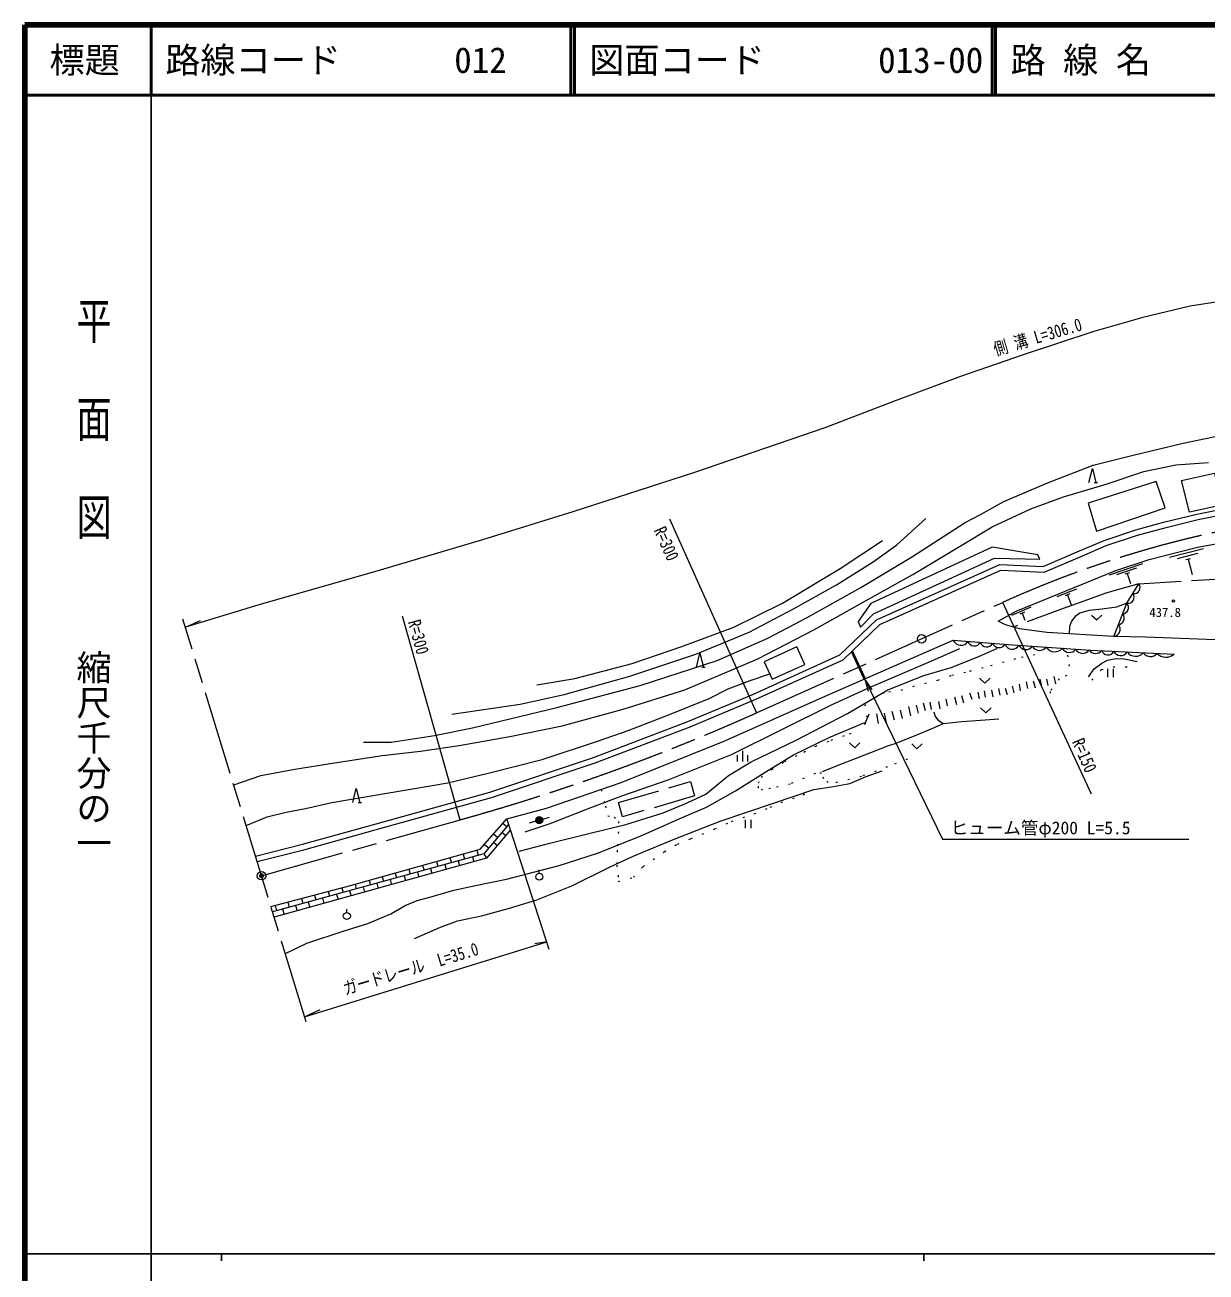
# Model space of a CAD drawing. Units: millimetres, scale not verified. Extents: x 40000 to 680000, y 20000 to 380000.
# Drawn here: x 40000 to 208220, y 202409 to 380000 of the extents above; entities that cross this region are included whole.
import ezdxf
from ezdxf.enums import TextEntityAlignment as Align

# ---------------------------------------------------------------- set-up
doc = ezdxf.new("R2010")
doc.units = ezdxf.units.MM
doc.header["$LTSCALE"] = 1000
doc.header["$PDMODE"] = 32
doc.header["$PDSIZE"] = 500
for name, pattern in [('CHAIN', [18.5, 12, -1.5, 3.5, -1.5]), ('DASHED', [7.5, 6, -1.5]), ('DOTTED', [1.75, 0.25, -1.5])]:
    doc.linetypes.add(name, pattern=pattern)
for name, color, linetype, lineweight in [('M-BGD', 7, 'Continuous', 13), ('M-BMK', 2, 'CHAIN', 13), ('M-BMK-SRVR', 3, 'Continuous', 13), ('M-STR-HTXT', 7, 'Continuous', 13), ('M-TTL', 2, 'Continuous', 140), ('M-TTL-BAND', 7, 'Continuous', 25), ('M-TTL-LINE', 7, 'Continuous', 50)]:
    doc.layers.add(name, color=color, linetype=linetype, lineweight=lineweight)
doc.layers.add('M-OTRS', color=6, linetype='Continuous')
doc.layers.add('M-TTL-TXT', color=7, linetype='Continuous')
doc.styles.add('@ＭＳ ゴシック', font='')
doc.styles.add('ＭＳ ゴシック', font='')
doc.styles.get('@ＭＳ ゴシック').set_extended_font_data('@MS Gothic')
doc.styles.get('ＭＳ ゴシック').set_extended_font_data('MS Gothic')

# ---------------------------------------------------------------- blocks, each defined once
blk = doc.blocks.new('open_arrow')
at = {"color": 0, "linetype": 'Continuous', "lineweight": -2}
blk.add_lwpolyline([(7.5, 1.25), (0, 0), (7.5, -1.25)], dxfattribs=at)

msp = doc.modelspace()

# ---------------------------------------------------------------- hatches: boundary and pattern name
at = {"layer": 'M-BGD'}
msp.add_hatch(color=256, dxfattribs=at).paths.add_polyline_path([(112773, 266621, -1), (113733, 266898, -0.41421), (113392, 266279, -0.41421)])

# ---------------------------------------------------------------- linework, layer by layer
for p, q in [((192276, 314829), (192776, 314829)), ((207874, 305401), (203031, 304156)), ((207017, 304716), (204112, 303970)), ((206015, 303994), (205337, 303820)), ((205676, 303907), (206236, 301728)), ((199162, 303239), (194417, 301662)), ((198308, 302639), (195461, 301693)), ((197311, 301992), (196647, 301771)), ((196979, 301881), (197452, 300458)), ((189763, 299664), (186969, 298573)), ((188801, 298966), (188149, 298711)), ((188475, 298839), (189020, 297441)), ((183286, 297082), (180520, 295921)), ((182342, 296361), (181697, 296090)), ((182019, 296225), (182424, 295231)), ((136384, 288535), (136884, 288535)), ((194180, 288304), (194180, 287104)), ((194980, 288304), (194980, 287104)), ((181603, 286116), (181734, 285155)), ((182600, 286435), (182799, 285491)), ((183596, 286605), (183903, 285588)), ((184524, 286845), (184752, 285996)), ((185494, 286845), (185677, 285939)), ((186545, 287222), (186797, 286150)), ((172404, 284301), (172658, 283210)), ((173378, 284488), (173655, 283448)), ((174538, 284912), (174877, 283974)), ((175693, 284979), (175920, 284049)), ((176595, 285171), (176760, 284275)), ((177656, 285279), (177838, 284338)), ((178649, 285495), (178865, 284582)), ((179616, 285575), (179907, 284659)), ((180624, 285836), (180851, 284910)), ((164643, 282433), (164917, 281237)), ((165840, 282924), (166129, 281626)), ((166951, 283140), (167211, 282001)), ((167949, 283444), (168209, 282363)), ((168887, 283545), (169075, 282536)), ((170099, 283675), (170301, 282594)), ((171142, 283967), (171346, 283023)), ((160184, 281871), (159593, 280357)), ((161266, 281886), (161541, 280545)), ((162377, 282001), (162651, 280689)), ((163459, 282260), (163791, 281064)), ((141477, 275118), (141477, 276018)), ((142227, 275118), (142227, 276618)), ((142977, 275118), (142977, 276018)), ((87445, 269288), (87945, 269288)), ((109167, 265371), (108649, 266971)), ((112773, 266621), (111812, 266343)), ((113733, 266898), (114694, 267175)), ((142594, 266830), (142594, 265630)), ((143394, 266830), (143394, 265630)), ((106746, 264796), (107311, 264321)), ((107919, 265044), (108484, 264565)), ((108080, 266320), (108614, 265872)), ((105452, 263317), (106047, 262817)), ((106728, 263627), (107288, 263153)), ((100538, 261415), (100733, 260705)), ((102391, 261934), (102588, 261216)), ((103736, 261533), (103931, 260829)), ((104358, 262485), (104558, 261760)), ((105341, 261975), (105744, 261333)), ((94691, 259777), (94880, 259091)), ((95887, 259368), (96087, 258650)), ((96645, 260324), (96836, 259630)), ((97775, 259889), (97973, 259174)), ((98605, 260873), (98799, 260171)), ((99800, 260447), (99997, 259736)), ((101715, 260975), (101911, 260268)), ((113258, 259201), (113258, 259701)), ((87010, 257626), (87191, 256970)), ((89017, 258188), (89200, 257524)), ((90122, 257778), (90325, 257050)), ((90892, 258713), (91077, 258042)), ((92011, 258299), (92212, 257574)), ((92714, 259223), (92901, 258545)), ((93999, 258848), (94199, 258126)), ((81231, 256084), (81425, 255380)), ((83208, 256609), (83397, 255924)), ((84383, 256196), (84588, 255456)), ((85140, 257121), (85324, 256455)), ((86238, 256707), (86442, 255971)), ((88178, 257242), (88381, 256510)), ((75634, 254601), (75843, 253841)), ((76706, 254079), (76916, 253325)), ((77420, 255074), (77625, 254332)), ((78541, 254584), (78749, 253834)), ((79388, 255596), (79587, 254873)), ((80355, 255085), (80562, 254338)), ((82367, 255640), (82574, 254896)), ((85844, 253601), (85844, 254101))]:
    msp.add_line(p, q, dxfattribs=at)
at = {"layer": 'M-BGD', "linetype": 'DASHED'}
for p, q in [((159522, 286824), (157702, 290728)), ((159705, 286904), (157855, 290875))]:
    msp.add_line(p, q, dxfattribs=at)
at = {"layer": 'M-BGD'}
for points in [[(88207, 277859), (92149, 277859), (98309, 278813), (103760, 279890), (115744, 282785), (127606, 285929), (138600, 289498), (145816, 292675), (151421, 295599), (159065, 299885), (166431, 304322), (173922, 309161), (176078, 310300), (179404, 312146), (185539, 314739), (192129, 317293), (198042, 318801), (204946, 320437), (213600, 322252)], [(69730, 271793), (73608, 273102), (78447, 274001), (83814, 274869), (90887, 275954), (96324, 276579), (101846, 277385), (109049, 278660), (116525, 280210), (125190, 282575), (134001, 285334), (144401, 289743), (152348, 293840), (160135, 298242), (166471, 301751), (172861, 305595), (177739, 308550), (183261, 311092), (187917, 312801), (193998, 314599), (199373, 316433), (203902, 317363), (208587, 317674)], [(72833, 261655), (79523, 263320), (90870, 266470), (106230, 270737), (120964, 275662), (134430, 280788), (143762, 284725), (156081, 290282), (161303, 295291), (178857, 303171), (185018, 302887), (190209, 305095), (193699, 306601), (198206, 308123), (202346, 309223), (206903, 310335), (210486, 311068), (216303, 312104), (221091, 312645), (232152, 313539), (265200, 316345)], [(191526, 314829), (192026, 316829), (192526, 314829)], [(73067, 260889), (79727, 262547), (91084, 265699), (106464, 269972), (121233, 274909), (134728, 280046), (144082, 283991), (156535, 289609), (161757, 294618), (179011, 302363), (185164, 302080), (190524, 304360), (193986, 305853), (198437, 307356), (202544, 308448), (207078, 309554), (210637, 310283), (216418, 311312), (221168, 311849), (232218, 312742), (265817, 315595)], [(100787, 281857), (110550, 283290), (116803, 284670), (126170, 287281), (135553, 290408), (143135, 293518), (149450, 296860), (155589, 300255), (160827, 303558), (164165, 305953), (168307, 309729)], [(209531, 292446), (199606, 292795), (195092, 292925), (185553, 293497), (181628, 294008), (179632, 294562), (178596, 295084), (181162, 296502), (195373, 302296), (200112, 303871), (206994, 305640), (216965, 307433)], [(112903, 286043), (118321, 286913), (126497, 289088), (133561, 291506), (140963, 294261), (147881, 297646), (156105, 302577), (162153, 306589)], [(195092, 292925), (196952, 297654), (198667, 300413)], [(196952, 297654), (195469, 297084), (193400, 296816), (191506, 296623), (190256, 296225), (189573, 295763), (189037, 295089), (188788, 294341), (188725, 293306)], [(191890, 295970), (192640, 295270), (193390, 295970)], [(75040, 254443), (86370, 257447), (104843, 262620), (108649, 266971), (114304, 268477), (124894, 272114), (139659, 278061), (153566, 284215), (172222, 292385), (180673, 291726), (191772, 290982), (203660, 290378)], [(110386, 262333), (114741, 263471), (120502, 264910), (125593, 266149), (130885, 267789), (134301, 269228), (136983, 270470), (140199, 273114), (143448, 275055), (149852, 278147), (157154, 281963), (162919, 285314), (168010, 287356), (171896, 288494), (175848, 290067), (178528, 291239)], [(111236, 265107), (114790, 266290), (120756, 268614), (125164, 270280), (131623, 272501), (140645, 276107), (154950, 283239), (160282, 285661), (168937, 289353), (173157, 291208)], [(135634, 288535), (136134, 290535), (136634, 288535)], [(191466, 287182), (192292, 288321), (193384, 289135), (194191, 289539), (195132, 289725), (196301, 289797), (198411, 289342)], [(71497, 266017), (74506, 267257), (77193, 267913), (79943, 268412), (83725, 269256), (89037, 270161), (94917, 271162), (100229, 272068), (105953, 273475), (113672, 275411), (121678, 278070), (125907, 279545), (131782, 281825), (137438, 284104), (140156, 285447), (143281, 286665), (146092, 287584)], [(175958, 286964), (176708, 286264), (177458, 286964)], [(176103, 282767), (176853, 282067), (177603, 282767)], [(77087, 247754), (80170, 249224), (85332, 250954), (88826, 252055), (92100, 253439), (94146, 254603), (95877, 255326), (97672, 255798), (101103, 256805), (104156, 257465), (108595, 258378), (116097, 260302), (121543, 262064), (127626, 264462), (133513, 267073), (137070, 268614), (141193, 270942), (145668, 273717), (149477, 276076), (154613, 278571), (159618, 280647)], [(157427, 277754), (158177, 277054), (158927, 277754)], [(166294, 277625), (167044, 276925), (167794, 277625)], [(95462, 249906), (99175, 251511), (101584, 252414), (105046, 253116), (109010, 254219), (112924, 255422), (117891, 257428), (123361, 260136), (126522, 261590), (128579, 262442), (132443, 264047), (139017, 266604), (146601, 269168), (152371, 271124), (154893, 271508), (157475, 271980), (159804, 272955), (162102, 273773)], [(86695, 269288), (87195, 271288), (87695, 269288)], [(108896, 266208), (105341, 261975), (75272, 253683)], [(109167, 265371), (105744, 261333), (75502, 252932)]]:
    msp.add_lwpolyline(points, dxfattribs=at)
at = {"layer": 'M-BGD', "linetype": 'DASHED'}
for points in [[(204704, 315132), (209408, 316167), (210404, 311634), (205851, 310633)], [(134769, 272268), (135369, 270205), (125112, 267225), (124524, 269251)]]:
    msp.add_lwpolyline(points, close=True, dxfattribs=at)
at = {"layer": 'M-BGD'}
for points in [[(191433, 311899), (192635, 307916), (202410, 311259), (201130, 315000)], [(158985, 294246), (160875, 296156), (178075, 304088), (184557, 303936), (184260, 304529), (177779, 305615), (160459, 297618), (158660, 295044)], [(146441, 286818), (151067, 288928), (149928, 291427), (145301, 289317)]]:
    msp.add_lwpolyline(points, close=True, dxfattribs=at)
at = {"layer": 'M-BGD', "linetype": 'DASHED'}
for points in [[(198667, 300413), (217726, 301576), (222097, 307967)], [(198667, 300413), (194072, 299127), (188373, 297080), (180769, 294246)], [(178729, 281127), (173500, 280774), (170791, 280492), (170149, 280914), (169617, 281634), (169508, 282151)], [(170791, 280492), (169257, 279819), (166971, 278880), (164036, 277692), (162829, 277300), (160450, 276357), (158703, 275660), (155556, 274471), (153524, 273647)]]:
    msp.add_lwpolyline(points, dxfattribs=at)
at = {"layer": 'M-BGD', "linetype": 'DOTTED'}
for points in [[(162124, 284852), (163047, 285041), (164786, 285284), (166456, 285810), (170004, 286709), (172024, 287403), (174549, 287992), (177524, 288780), (181911, 289987), (183831, 290366)], [(188506, 290265), (188710, 288936), (188402, 287372), (187306, 286878), (186022, 285100), (186080, 284251)], [(191986, 286711), (193341, 288216), (194971, 288587), (196980, 288589)], [(159990, 281374), (159572, 283024), (160242, 283758)], [(165713, 275442), (162869, 274350), (159139, 272991), (155728, 272142), (154410, 272129), (153795, 272646), (153439, 273431), (152573, 273423), (148980, 271909), (146184, 271276), (145110, 271030), (144463, 271327), (144463, 272052), (144838, 272854), (146334, 273966), (148171, 275095), (150929, 276454), (152621, 277287), (154835, 278171), (157440, 279033), (158976, 279827)], [(122063, 271142), (122683, 268770), (122999, 267390), (123927, 267172), (124546, 266592), (124514, 265088), (124353, 262473), (124291, 260355), (124473, 258908), (124498, 258039), (126658, 258622), (128036, 260136), (131049, 262269), (132935, 263360), (134842, 264134), (138259, 265508), (140622, 266559), (143861, 267674), (146125, 268607), (147716, 269281), (150821, 270384), (152371, 271124)]]:
    msp.add_lwpolyline(points, dxfattribs=at)
at = {"layer": 'M-BGD'}
for centre, radius in [((203566, 297969), 150), ((113253, 266759), 500), ((113258, 258701), 500), ((85844, 253101), 500)]:
    msp.add_circle(centre, radius, dxfattribs=at)
for centre, radius, start, end in [((197944, 299906), 883, 261.22034, 35.03992), ((197099, 298519), 877, 260.33136, 35.92891), ((196263, 297047), 918, 275.6653, 41.40362), ((195626, 295533), 943, 277.4978, 39.57112), ((194980, 293934), 1016, 276.31661, 40.75231), ((173307, 292843), 1178, 202.88082, 328.20114), ((175229, 292568), 984, 200.55593, 330.52603), ((176970, 292337), 920, 195.94237, 335.13959), ((178747, 292374), 1033, 204.25049, 326.83147), ((180622, 292172), 1074, 199.78285, 331.87086), ((182550, 292134), 1087, 205.48492, 326.84662), ((184516, 292165), 1227, 210.66172, 321.66981), ((186671, 292133), 1398, 211.4586, 320.87295), ((188747, 291746), 1108, 206.51448, 325.81706), ((190656, 291618), 1108, 206.51448, 325.81706), ((192499, 291633), 1124, 214.56487, 319.41293), ((194235, 291230), 941, 200.40325, 333.78215), ((196062, 291297), 1095, 206.14118, 328.04422), ((198181, 291529), 1441, 214.2901, 319.89529), ((200300, 291277), 1222, 213.63739, 320.54801), ((202518, 291736), 1774, 224.1114, 310.074)]:
    msp.add_arc(centre, radius, start, end, dxfattribs=at)
at = {"layer": 'M-BMK'}
for p, q in [((144276, 282075), (179252, 297760)), ((80058, 238047), (62510, 295383)), ((73693, 258843), (101829, 266771))]:
    msp.add_line(p, q, dxfattribs=at)
for centre, radius, start, end in [((241118, 161113), 150000, 95.85365, 114.35833), ((21592, 555842), 300000, 285.51287, 294.13872)]:
    msp.add_arc(centre, radius, start, end, dxfattribs=at)
at = {"layer": 'M-BMK-SRVR'}
for centre in [(167706, 292582), (73693, 258843)]:
    msp.add_circle(centre, 600, dxfattribs=at)
at = {"layer": 'M-OTRS'}
msp.add_point((73693, 258843), dxfattribs=at)
at = {"layer": 'M-STR-HTXT'}
for p, q in [((131800, 309687), (144181, 282032)), ((191881, 270453), (179252, 297760)), ((62863, 294230), (64981, 295207)), ((93728, 295863), (101918, 266797)), ((114682, 248336), (109167, 265371)), ((79835, 238773), (114328, 249429)), ((114328, 249429), (112599, 249149)), ((79835, 238773), (82047, 239788))]:
    msp.add_line(p, q, dxfattribs=at)
for points in [[(215730, 341470), (205952, 339937), (199195, 338344), (192254, 336368), (182158, 333027), (173240, 329931), (163694, 326361), (153919, 322623), (135343, 316253), (118037, 310667), (105171, 306668), (90609, 302357), (73163, 297383), (62863, 294230)], [(159601, 286858), (170678, 264040), (205775, 264040)]]:
    msp.add_lwpolyline(points, dxfattribs=at)
at = {"layer": 'M-TTL'}
for p, q in [((40000, 380000), (40000, 20000)), ((680000, 380000), (40000, 380000))]:
    msp.add_line(p, q, dxfattribs=at)
at = {"layer": 'M-TTL-BAND'}
for p, q in [((58000, 370000), (58000, 20000)), ((40000, 205000), (579000, 205000)), ((68000, 205000), (68000, 204000)), ((168000, 205000), (168000, 204000))]:
    msp.add_line(p, q, dxfattribs=at)
at = {"layer": 'M-TTL-LINE'}
for p, q in [((58000, 380000), (58000, 370000)), ((117750, 380000), (117750, 370000)), ((118250, 380000), (118250, 370000)), ((177750, 380000), (177750, 370000)), ((178250, 380000), (178250, 370000)), ((40000, 370000), (680000, 370000))]:
    msp.add_line(p, q, dxfattribs=at)

# ---------------------------------------------------------------- block references
at = {"layer": 'M-STR-HTXT', "xscale": 240, "yscale": 240, "rotation": 295.9}
msp.add_blockref('open_arrow', (159601, 286858), dxfattribs=at)

# ---------------------------------------------------------------- texts
at = {"layer": 'M-BGD', "style": 'ＭＳ ゴシック'}
msp.add_text('437.8', height=1320, dxfattribs=at).set_placement((200145, 296349), align=Align.MIDDLE_LEFT)
at = {"layer": 'M-STR-HTXT', "style": 'ＭＳ ゴシック', "width": 0.8}
for s, rotation, p in [('側 溝 L=306.0', 16.402, (184639, 334190)), ('ガードレール\u3000L=35.0', 16.833, (95364, 244208))]:
    msp.add_text(s, height=1833, rotation=rotation, dxfattribs=at).set_placement(p, align=Align.BOTTOM_CENTER)
for s, rotation, p in [('R=300', 293.978, (129019, 307827)), ('R=300', 284.972, (94006, 294875)), ('R=150', 293.432, (188582, 277704))]:
    msp.add_text(s, height=1833, rotation=rotation, dxfattribs=at).set_placement(p, align=Align.BOTTOM_LEFT)
at = {"layer": 'M-STR-HTXT', "style": 'ＭＳ ゴシック'}
msp.add_text('ヒューム管φ200 L=5.5', height=1833, dxfattribs=at).set_placement((171843, 264194), align=Align.BOTTOM_LEFT)
at = {"layer": 'M-TTL-BAND', "style": '@ＭＳ ゴシック', "width": 1.4}
msp.add_text('平  面  図', height=3666, rotation=270, dxfattribs=at).set_placement((49777, 306475), align=Align.MIDDLE_RIGHT)
at = {"layer": 'M-TTL-BAND', "style": '@ＭＳ ゴシック'}
msp.add_text('縮尺千分の一', height=3666, rotation=270, dxfattribs=at).set_placement((49777, 261030), align=Align.MIDDLE_RIGHT)
at = {"layer": 'M-TTL-TXT', "style": 'ＭＳ ゴシック'}
msp.add_text('標題', height=3666, dxfattribs=at).set_placement((48500, 375000), align=Align.MIDDLE_CENTER)
for s, p in [('路線コード', (60000, 375000)), ('012', (101142, 375000)), ('図面コード', (120380, 375000)), ('013-00', (161521, 375000)), ('路 線 名', (180380, 375000))]:
    msp.add_text(s, height=3666, dxfattribs=at).set_placement(p, align=Align.MIDDLE_LEFT)

doc.saveas('drawing.dxf')
